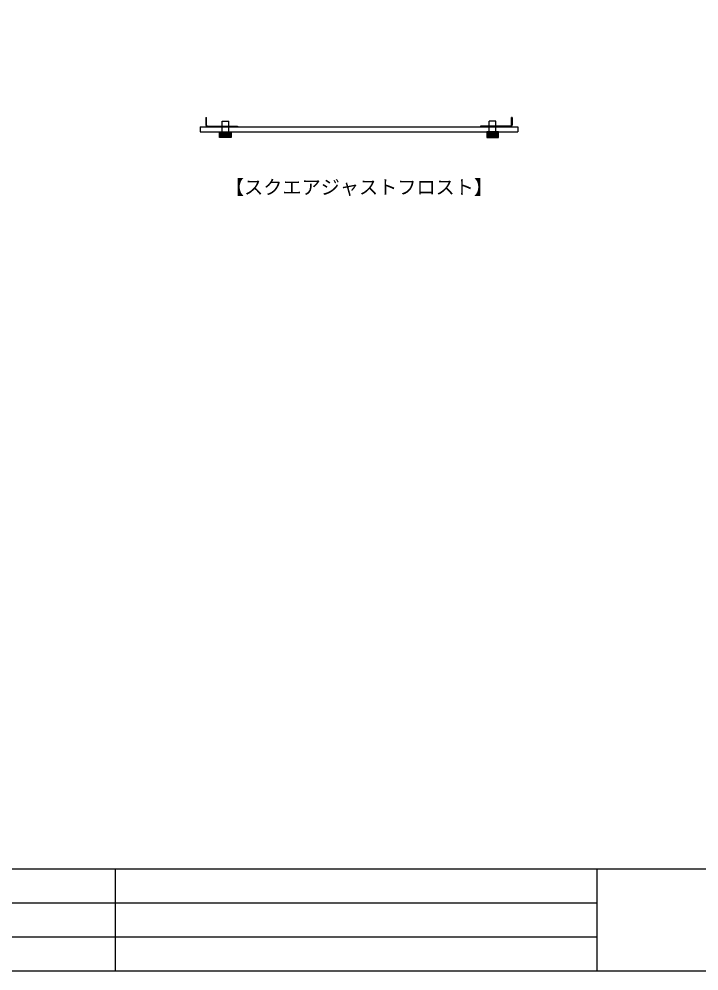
# Model space of a CAD drawing. Units: millimetres at full size, with parts at other scales. Extents: x -14200 to 14200, y -9940 to 9940.
# Drawn here: x -7100 to 0, y -9940 to 0 of the extents above; entities that cross this region are included whole.
import ezdxf
from ezdxf.enums import TextEntityAlignment as Align

# ---------------------------------------------------------------- set-up
doc = ezdxf.new("R2010")
doc.units = ezdxf.units.MM
doc.header["$LTSCALE"] = 100
for name, color, linetype in [('0-0_0', 7, 'Continuous'), ('2-3', 7, 'Continuous'), ('2-4', 7, 'Continuous'), ('2-F', 7, 'Continuous')]:
    doc.layers.add(name, color=color, linetype=linetype)
doc.styles.add('ＭＳ ゴシック', font='')
doc.styles.get('ＭＳ ゴシック').set_extended_font_data('MS Gothic')

msp = doc.modelspace()

# ---------------------------------------------------------------- linework, layer by layer
at = {"layer": '0-0_0'}
for p, q in [((-14200, -8873.5), (14200, -8873.5)), ((-6096.7, -8873.5), (-6096.7, -9940)), ((-1065.3, -8873.5), (-1065.3, -9938.5)), ((-11696.1, -9228.5), (-1065.3, -9228.5)), ((-11696.1, -9583.5), (-1065.3, -9583.5))]:
    msp.add_line(p, q, dxfattribs=at)
msp.add_lwpolyline([(-14200, -9940), (14200, -9940), (14200, 9940), (-14200, 9940)], close=True, dxfattribs=at)
at = {"layer": '2-3'}
for p, q in [((-4980, -1066.9), (-4910, -1066.9)), ((-4980, -1176.9), (-4980, -1066.9)), ((-4910, -1176.9), (-4910, -1066.9)), ((-2120, -1066.9), (-2190, -1066.9)), ((-2190, -1176.9), (-2190, -1066.9)), ((-2120, -1176.9), (-2120, -1066.9)), ((-5210, -1126.9), (-1890, -1126.9)), ((-5005, -1236.9), (-5005, -1176.9)), ((-5005, -1176.9), (-4885, -1176.9)), ((-4995, -1236.9), (-4995, -1176.9)), ((-4985, -1236.9), (-4985, -1176.9)), ((-4975, -1236.9), (-4975, -1176.9)), ((-4965, -1236.9), (-4965, -1176.9)), ((-4955, -1236.9), (-4955, -1176.9)), ((-4945, -1236.9), (-4945, -1176.9)), ((-4935, -1176.9), (-4935, -1236.9)), ((-4925, -1176.9), (-4925, -1236.9)), ((-4915, -1176.9), (-4915, -1236.9)), ((-4905, -1176.9), (-4905, -1236.9)), ((-4895, -1176.9), (-4895, -1236.9)), ((-4885, -1176.9), (-4885, -1236.9)), ((-2215, -1176.9), (-2215, -1236.9)), ((-2095, -1176.9), (-2215, -1176.9)), ((-2205, -1176.9), (-2205, -1236.9)), ((-2195, -1176.9), (-2195, -1236.9)), ((-2185, -1176.9), (-2185, -1236.9)), ((-2175, -1176.9), (-2175, -1236.9)), ((-2165, -1176.9), (-2165, -1236.9)), ((-2155, -1236.9), (-2155, -1176.9)), ((-2145, -1236.9), (-2145, -1176.9)), ((-2135, -1236.9), (-2135, -1176.9)), ((-2125, -1236.9), (-2125, -1176.9)), ((-2115, -1236.9), (-2115, -1176.9)), ((-2105, -1236.9), (-2105, -1176.9)), ((-2095, -1236.9), (-2095, -1176.9)), ((-1890, -1126.9), (-1890, -1176.9)), ((-4885, -1236.9), (-5005, -1236.9)), ((-2215, -1236.9), (-2095, -1236.9))]:
    msp.add_line(p, q, dxfattribs=at)
msp.add_lwpolyline([(-5210, -1126.9), (-5210, -1176.9), (-1890, -1176.9)], dxfattribs=at)
at = {"layer": '2-4'}
for p, q in [((-5150, -1026.9), (-5150, -1108.9)), ((-5150, -1026.9), (-5141.5, -1026.9)), ((-5141.5, -1108.4), (-5141.5, -1026.9)), ((-1958.5, -1108.4), (-1958.5, -1026.9)), ((-1950, -1026.9), (-1958.5, -1026.9)), ((-1950, -1026.9), (-1950, -1108.9)), ((-5132, -1126.9), (-4820, -1126.9)), ((-5131.5, -1118.4), (-4820, -1118.4)), ((-4820, -1118.4), (-4820, -1126.9)), ((-2280, -1118.4), (-2280, -1126.9)), ((-1968.5, -1118.4), (-2280, -1118.4)), ((-1968, -1126.9), (-2280, -1126.9))]:
    msp.add_line(p, q, dxfattribs=at)
for centre, radius, start, end in [((-5132, -1108.9), 18, 180, 270), ((-5131.5, -1108.4), 10, 180, 270), ((-1968.5, -1108.4), 10, 270, 0), ((-1968, -1108.9), 18, 270, 0)]:
    msp.add_arc(centre, radius, start, end, dxfattribs=at)

# ---------------------------------------------------------------- texts
at = {"layer": '2-F', "style": 'ＭＳ ゴシック'}
msp.add_text('【スクエアジャストフロスト】', height=146.6, dxfattribs=at).set_placement((-4950, -1873.5), align=Align.BOTTOM_LEFT)

doc.saveas('drawing.dxf')
